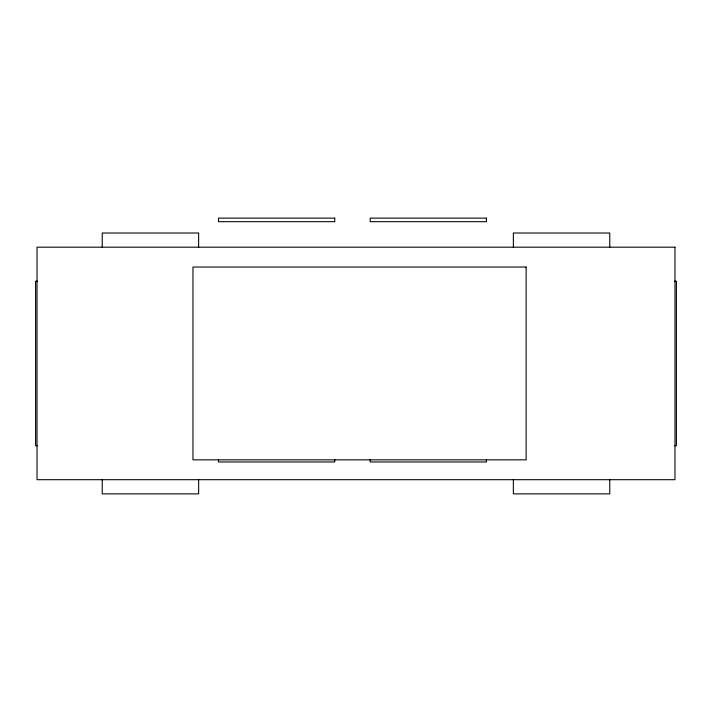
<?xml version="1.0" encoding="UTF-8"?>
<svg xmlns="http://www.w3.org/2000/svg" width="712" height="712" viewBox="0 0 712 712"><rect width="100%" height="100%" fill="white"/><g stroke="black" fill="none" stroke-linecap="round" stroke-linejoin="round"><path stroke-width="1.07" d="M37.665 281.213L35.6 281.213L35.6 445.668L37.665 445.668M674.335 281.213L676.4 281.213L676.4 445.668L674.335 445.668M609.766 247.438L609.766 233.011L513.361 233.011L513.361 247.438M609.766 479.452L609.766 493.87L513.361 493.87L513.361 479.452M486.429 459.311L486.429 461.972L370.178 461.972L370.178 459.311M334.738 459.311L334.738 461.972L218.486 461.972L218.486 459.311M198.639 247.438L198.639 233.011L102.234 233.011L102.234 247.438M198.639 479.452L198.639 493.87L102.234 493.87L102.234 479.452M334.738 218.13L218.486 218.13L218.486 221.672L334.738 221.672L334.738 218.13M486.429 218.13L370.178 218.13L370.178 221.672L486.429 221.672L486.429 218.13M674.985 247.189L37.015 247.189L37.015 479.692L674.985 479.692L674.985 247.189M526.124 267.036L192.961 267.036L192.961 459.845L526.124 459.845L526.124 267.036"/></g></svg>
